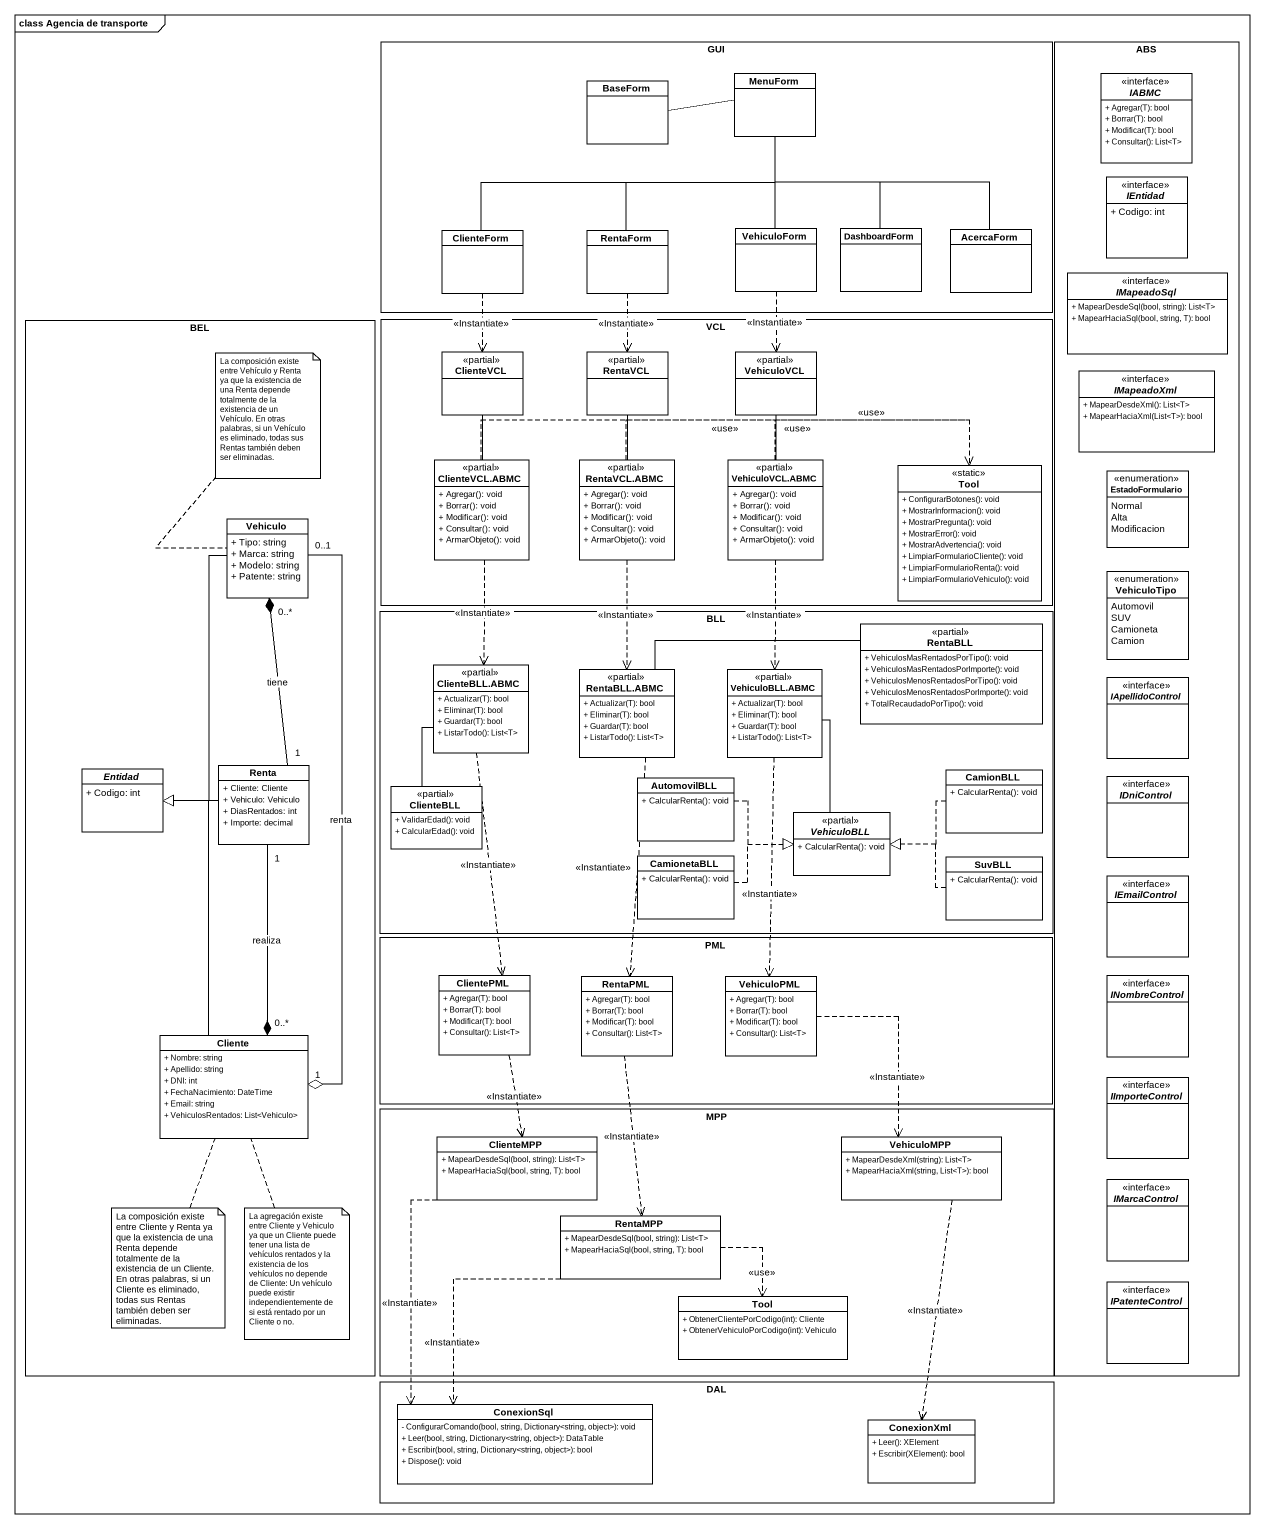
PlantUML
@startuml
mainframe class Agencia de transporte
hide circle
hide empty members
skinparam classAttributeIconSize 0
rectangle GUI {
  class BaseForm
  class MenuForm
  class ClienteForm
  class RentaForm
  class VehiculoForm
  class DashboardForm
  class AcercaForm
}
rectangle ABS {
  interface IABMC {
    + Agregar(T): bool
    + Borrar(T): bool
    + Modificar(T): bool
    + Consultar(): List<T>
  }
  interface IEntidad {
    + Codigo: int
  }
  interface IMapeadoSql {
    + MapearDesdeSql(bool, string): List<T>
    + MapearHaciaSql(bool, string, T): bool
  }
  interface IMapeadoXml {
    + MapearDesdeXml(): List<T>
    + MapearHaciaXml(List<T>): bool
  }
  enum EstadoFormulario {
    Normal
    Alta
    Modificacion
  }
  enum VehiculoTipo {
    Automovil
    SUV
    Camioneta
    Camion
  }
  interface IApellidoControl
  interface IDniControl
  interface IEmailControl
  interface INombreControl
  interface IImporteControl
  interface IMarcaControl
  interface IPatenteControl
}
rectangle BEL {
  class Vehiculo {
    + Tipo: string
    + Marca: string
    + Modelo: string
    + Patente: string
  }
  abstract class Entidad {
    + Codigo: int
  }
  class Renta {
    + Cliente: Cliente
    + Vehiculo: Vehiculo
    + DiasRentados: int
    + Importe: decimal
  }
  class Cliente {
    + Nombre: string
    + Apellido: string
    + DNI: int
    + FechaNacimiento: DateTime
    + Email: string
    + VehiculosRentados: List<Vehiculo>
  }
}
rectangle VCL {
  class ClienteVCL <<partial>>
  class RentaVCL <<partial>>
  class VehiculoVCL <<partial>>
  class "ClienteVCL.ABMC" as ClienteVCL_ABMC <<partial>> {
    + Agregar(): void
    + Borrar(): void
    + Modificar(): void
    + Consultar(): void
    + ArmarObjeto(): void
  }
  class "RentaVCL.ABMC" as RentaVCL_ABMC <<partial>> {
    + Agregar(): void
    + Borrar(): void
    + Modificar(): void
    + Consultar(): void
    + ArmarObjeto(): void
  }
  class "VehiculoVCL.ABMC" as VehiculoVCL_ABMC <<partial>> {
    + Agregar(): void
    + Borrar(): void
    + Modificar(): void
    + Consultar(): void
    + ArmarObjeto(): void
  }
  class Tool <<static>> {
    + ConfigurarBotones(): void
    + MostrarInformacion(): void
    + MostrarPregunta(): void
    + MostrarError(): void
    + MostrarAdvertencia(): void
    + LimpiarFormularioCliente(): void
    + LimpiarFormularioRenta(): void
    + LimpiarFormularioVehiculo(): void
  }
}
rectangle BLL {
  class RentaBLL <<partial>> {
    + VehiculosMasRentadosPorTipo(): void
    + VehiculosMasRentadosPorImporte(): void
    + VehiculosMenosRentadosPorTipo(): void
    + VehiculosMenosRentadosPorImporte(): void
    + TotalRecaudadoPorTipo(): void
  }
  class "ClienteBLL.ABMC" as ClienteBLL_ABMC <<partial>> {
    + Actualizar(T): bool
    + Eliminar(T): bool
    + Guardar(T): bool
    + ListarTodo(): List<T>
  }
  class "RentaBLL.ABMC" as RentaBLL_ABMC <<partial>> {
    + Actualizar(T): bool
    + Eliminar(T): bool
    + Guardar(T): bool
    + ListarTodo(): List<T>
  }
  class "VehiculoBLL.ABMC" as VehiculoBLL_ABMC <<partial>> {
    + Actualizar(T): bool
    + Eliminar(T): bool
    + Guardar(T): bool
    + ListarTodo(): List<T>
  }
  class ClienteBLL <<partial>> {
    + ValidarEdad(): void
    + CalcularEdad(): void
  }
  class AutomovilBLL {
    + CalcularRenta(): void
  }
  class CamionBLL {
    + CalcularRenta(): void
  }
  abstract class VehiculoBLL <<partial>> {
    + CalcularRenta(): void
  }
  class CamionetaBLL {
    + CalcularRenta(): void
  }
  class SuvBLL {
    + CalcularRenta(): void
  }
}
rectangle PML {
  class ClientePML {
    + Agregar(T): bool
    + Borrar(T): bool
    + Modificar(T): bool
    + Consultar(): List<T>
  }
  class RentaPML {
    + Agregar(T): bool
    + Borrar(T): bool
    + Modificar(T): bool
    + Consultar(): List<T>
  }
  class VehiculoPML {
    + Agregar(T): bool
    + Borrar(T): bool
    + Modificar(T): bool
    + Consultar(): List<T>
  }
}
rectangle MPP {
  class ClienteMPP {
    + MapearDesdeSql(bool, string): List<T>
    + MapearHaciaSql(bool, string, T): bool
  }
  class VehiculoMPP {
    + MapearDesdeXml(string): List<T>
    + MapearHaciaXml(string, List<T>): bool
  }
  class RentaMPP {
    + MapearDesdeSql(bool, string): List<T>
    + MapearHaciaSql(bool, string, T): bool
  }
  class "Tool" as Tool_2 {
    + ObtenerClientePorCodigo(int): Cliente
    + ObtenerVehiculoPorCodigo(int): Vehiculo
  }
}
rectangle DAL {
  class ConexionSql {
    - ConfigurarComando(bool, string, Dictionary<string, object>): void
    + Leer(bool, string, Dictionary<string, object>): DataTable
    + Escribir(bool, string, Dictionary<string, object>): bool
    + Dispose(): void
  }
  class ConexionXml {
    + Leer(): XElement
    + Escribir(XElement): bool
  }
}
MenuForm -left- BaseForm
ClienteForm -right- MenuForm
ClienteForm ..> ClienteVCL : <<Instantiate>>
RentaForm -up- MenuForm
RentaForm ..> RentaVCL : <<Instantiate>>
VehiculoForm -up- MenuForm
VehiculoForm ..> VehiculoVCL : <<Instantiate>>
DashboardForm -up- MenuForm
AcercaForm -up- MenuForm
ClienteVCL -- ClienteVCL_ABMC
RentaVCL -- RentaVCL_ABMC
VehiculoVCL -- VehiculoVCL_ABMC
ClienteVCL_ABMC .right.> Tool : <<use>>
ClienteVCL_ABMC ..> ClienteBLL_ABMC : <<Instantiate>>
RentaVCL_ABMC .right.> Tool : <<use>>
RentaVCL_ABMC ..> RentaBLL_ABMC : <<Instantiate>>
VehiculoVCL_ABMC .right.> Tool : <<use>>
VehiculoVCL_ABMC ..> VehiculoBLL_ABMC : <<Instantiate>>
Vehiculo --|> Entidad
Vehiculo "0..1" --o "1" Cliente : renta
ClienteBLL_ABMC -- ClienteBLL
ClienteBLL_ABMC ..> ClientePML : <<Instantiate>>
RentaBLL_ABMC -right- RentaBLL
RentaBLL_ABMC ..> RentaPML : <<Instantiate>>
VehiculoBLL_ABMC -- VehiculoBLL
VehiculoBLL_ABMC ..> VehiculoPML : <<Instantiate>>
Renta "1" -up-* "0..*" Vehiculo : tiene
Renta -left-|> Entidad
Renta "1" --* "0..*" Cliente : realiza
AutomovilBLL .right.|> VehiculoBLL
CamionBLL .left.|> VehiculoBLL
CamionetaBLL .right.|> VehiculoBLL
SuvBLL .left.|> VehiculoBLL
ClientePML ..> ClienteMPP : <<Instantiate>>
RentaPML ..> RentaMPP : <<Instantiate>>
VehiculoPML ..> VehiculoMPP : <<Instantiate>>
Cliente -up-|> Entidad
ClienteMPP ..> ConexionSql : <<Instantiate>>
VehiculoMPP ..> ConexionXml : <<Instantiate>>
RentaMPP ..> Tool_2 : <<use>>
RentaMPP ..> ConexionSql : <<Instantiate>>
note top of Vehiculo : La composición existe entre Vehículo y Renta ya que la existencia de una Renta depende totalmente de la existencia de un Vehículo. En otras palabras, si un Vehículo es eliminado, todas sus Rentas también deben ser eliminadas.
note bottom of Cliente : La composición existe entre Cliente y Renta ya que la existencia de una Renta depende totalmente de la existencia de un Cliente. En otras palabras, si un Cliente es eliminado, todas sus Rentas también deben ser eliminadas.
note bottom of Cliente : La agregación existe entre Cliente y Vehiculo ya que un Cliente puede tener una lista de vehículos rentados y la existencia de los vehículos no depende de Cliente: Un vehículo puede existir independientemente de si está rentado por un Cliente o no.
@enduml
